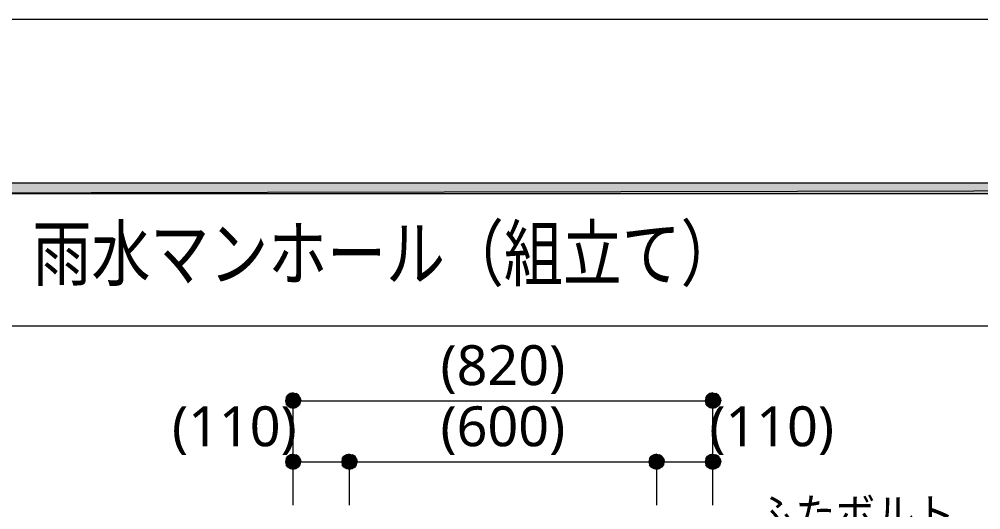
# Model space of a CAD drawing. Header units: millimetres. Extents: x 0 to 420, y 0 to 297.
# Drawn here: x 44.5 to 107.1, y 265 to 297 of the extents above; entities that cross this region are included whole.
import ezdxf
from ezdxf.enums import TextEntityAlignment as Align

# ---------------------------------------------------------------- set-up
doc = ezdxf.new("R2010")
doc.units = ezdxf.units.MM
doc.styles.add('kst32b', font='NotoSansJP-Variable.ttf')

msp = doc.modelspace()

# ---------------------------------------------------------------- hatches: boundary and pattern name
h = msp.add_hatch(color=7)
h.paths.add_polyline_path([(394.166, 285.623), (394.166, 286.321), (26.183, 285.623), (394.166, 285.623)])
h.paths.add_polyline_path([(394.166, 286.321), (26.183, 285.623), (26.183, 286.321), (394.166, 286.321)])
h = msp.add_hatch(color=7)
h.paths.add_polyline_path([(62.188, 272.584), (62.018, 272.479), (62.378, 272.119), (62.188, 272.584)])
h.paths.add_polyline_path([(62.018, 272.479), (62.378, 272.119), (61.912, 272.309), (62.018, 272.479)])
h.paths.add_polyline_path([(62.378, 272.119), (61.912, 272.309), (61.87, 272.119), (62.378, 272.119)])
h = msp.add_hatch(color=7)
h.paths.add_polyline_path([(62.717, 272.479), (62.569, 272.584), (62.378, 272.119), (62.717, 272.479)])
h.paths.add_polyline_path([(62.569, 272.584), (62.378, 272.119), (62.378, 272.627), (62.569, 272.584)])
h.paths.add_polyline_path([(62.378, 272.119), (62.378, 272.627), (62.188, 272.584), (62.378, 272.119)])
h = msp.add_hatch(color=7)
h.paths.add_polyline_path([(62.823, 271.928), (62.865, 272.119), (62.378, 272.119), (62.823, 271.928)])
h.paths.add_polyline_path([(62.865, 272.119), (62.378, 272.119), (62.823, 272.309), (62.865, 272.119)])
h.paths.add_polyline_path([(62.378, 272.119), (62.823, 272.309), (62.717, 272.479), (62.378, 272.119)])
h = msp.add_hatch(color=7)
h.paths.add_polyline_path([(89.514, 272.584), (89.345, 272.479), (89.704, 272.119), (89.514, 272.584)])
h.paths.add_polyline_path([(89.345, 272.479), (89.704, 272.119), (89.239, 272.309), (89.345, 272.479)])
h.paths.add_polyline_path([(89.704, 272.119), (89.239, 272.309), (89.196, 272.119), (89.704, 272.119)])
h = msp.add_hatch(color=7)
h.paths.add_polyline_path([(90.064, 272.479), (89.895, 272.584), (89.704, 272.119), (90.064, 272.479)])
h.paths.add_polyline_path([(89.895, 272.584), (89.704, 272.119), (89.704, 272.627), (89.895, 272.584)])
h.paths.add_polyline_path([(89.704, 272.119), (89.704, 272.627), (89.514, 272.584), (89.704, 272.119)])
h = msp.add_hatch(color=7)
h.paths.add_polyline_path([(90.17, 271.928), (90.212, 272.119), (89.704, 272.119), (90.17, 271.928)])
h.paths.add_polyline_path([(90.212, 272.119), (89.704, 272.119), (90.17, 272.309), (90.212, 272.119)])
h.paths.add_polyline_path([(89.704, 272.119), (90.17, 272.309), (90.064, 272.479), (89.704, 272.119)])
h = msp.add_hatch(color=7)
h.paths.add_polyline_path([(61.87, 272.119), (61.912, 271.928), (62.378, 272.119), (61.87, 272.119)])
h.paths.add_polyline_path([(61.912, 271.928), (62.378, 272.119), (62.018, 271.78), (61.912, 271.928)])
h.paths.add_polyline_path([(62.378, 272.119), (62.018, 271.78), (62.188, 271.674), (62.378, 272.119)])
for points in [[(62.188, 271.674), (62.378, 271.632), (62.378, 272.119), (62.188, 271.674)], [(89.514, 271.674), (89.704, 271.632), (89.704, 272.119), (89.514, 271.674)], [(62.188, 267.695), (62.378, 267.653), (62.378, 268.139), (62.188, 267.695)], [(65.85, 267.695), (66.04, 267.653), (66.04, 268.139), (65.85, 267.695)], [(85.852, 267.695), (86.043, 267.653), (86.043, 268.139), (85.852, 267.695)], [(89.514, 267.695), (89.704, 267.653), (89.704, 268.139), (89.514, 267.695)]]:
    msp.add_hatch(color=7).paths.add_polyline_path(points)
h = msp.add_hatch(color=7)
h.paths.add_polyline_path([(62.378, 271.632), (62.569, 271.674), (62.378, 272.119), (62.378, 271.632)])
h.paths.add_polyline_path([(62.569, 271.674), (62.378, 272.119), (62.717, 271.78), (62.569, 271.674)])
h.paths.add_polyline_path([(62.378, 272.119), (62.717, 271.78), (62.823, 271.928), (62.378, 272.119)])
h = msp.add_hatch(color=7)
h.paths.add_polyline_path([(89.196, 272.119), (89.239, 271.928), (89.704, 272.119), (89.196, 272.119)])
h.paths.add_polyline_path([(89.239, 271.928), (89.704, 272.119), (89.345, 271.78), (89.239, 271.928)])
h.paths.add_polyline_path([(89.704, 272.119), (89.345, 271.78), (89.514, 271.674), (89.704, 272.119)])
h = msp.add_hatch(color=7)
h.paths.add_polyline_path([(89.704, 271.632), (89.895, 271.674), (89.704, 272.119), (89.704, 271.632)])
h.paths.add_polyline_path([(89.895, 271.674), (89.704, 272.119), (90.064, 271.78), (89.895, 271.674)])
h.paths.add_polyline_path([(89.704, 272.119), (90.064, 271.78), (90.17, 271.928), (89.704, 272.119)])
h = msp.add_hatch(color=7)
h.paths.add_polyline_path([(62.188, 268.605), (62.018, 268.499), (62.378, 268.139), (62.188, 268.605)])
h.paths.add_polyline_path([(62.018, 268.499), (62.378, 268.139), (61.912, 268.33), (62.018, 268.499)])
h.paths.add_polyline_path([(62.378, 268.139), (61.912, 268.33), (61.87, 268.139), (62.378, 268.139)])
h = msp.add_hatch(color=7)
h.paths.add_polyline_path([(62.717, 268.499), (62.569, 268.605), (62.378, 268.139), (62.717, 268.499)])
h.paths.add_polyline_path([(62.569, 268.605), (62.378, 268.139), (62.378, 268.647), (62.569, 268.605)])
h.paths.add_polyline_path([(62.378, 268.139), (62.378, 268.647), (62.188, 268.605), (62.378, 268.139)])
h = msp.add_hatch(color=7)
h.paths.add_polyline_path([(65.85, 268.605), (65.68, 268.499), (66.04, 268.139), (65.85, 268.605)])
h.paths.add_polyline_path([(65.68, 268.499), (66.04, 268.139), (65.574, 268.33), (65.68, 268.499)])
h.paths.add_polyline_path([(66.04, 268.139), (65.574, 268.33), (65.532, 268.139), (66.04, 268.139)])
h = msp.add_hatch(color=7)
h.paths.add_polyline_path([(66.4, 268.499), (66.231, 268.605), (66.04, 268.139), (66.4, 268.499)])
h.paths.add_polyline_path([(66.231, 268.605), (66.04, 268.139), (66.04, 268.647), (66.231, 268.605)])
h.paths.add_polyline_path([(66.04, 268.139), (66.04, 268.647), (65.85, 268.605), (66.04, 268.139)])
h = msp.add_hatch(color=7)
h.paths.add_polyline_path([(85.852, 268.605), (85.683, 268.499), (86.043, 268.139), (85.852, 268.605)])
h.paths.add_polyline_path([(85.683, 268.499), (86.043, 268.139), (85.577, 268.33), (85.683, 268.499)])
h.paths.add_polyline_path([(86.043, 268.139), (85.577, 268.33), (85.535, 268.139), (86.043, 268.139)])
h = msp.add_hatch(color=7)
h.paths.add_polyline_path([(86.381, 268.499), (86.233, 268.605), (86.043, 268.139), (86.381, 268.499)])
h.paths.add_polyline_path([(86.233, 268.605), (86.043, 268.139), (86.043, 268.647), (86.233, 268.605)])
h.paths.add_polyline_path([(86.043, 268.139), (86.043, 268.647), (85.852, 268.605), (86.043, 268.139)])
h = msp.add_hatch(color=7)
h.paths.add_polyline_path([(89.514, 268.605), (89.345, 268.499), (89.704, 268.139), (89.514, 268.605)])
h.paths.add_polyline_path([(89.345, 268.499), (89.704, 268.139), (89.239, 268.33), (89.345, 268.499)])
h.paths.add_polyline_path([(89.704, 268.139), (89.239, 268.33), (89.196, 268.139), (89.704, 268.139)])
h = msp.add_hatch(color=7)
h.paths.add_polyline_path([(90.064, 268.499), (89.895, 268.605), (89.704, 268.139), (90.064, 268.499)])
h.paths.add_polyline_path([(89.895, 268.605), (89.704, 268.139), (89.704, 268.647), (89.895, 268.605)])
h.paths.add_polyline_path([(89.704, 268.139), (89.704, 268.647), (89.514, 268.605), (89.704, 268.139)])
h = msp.add_hatch(color=7)
h.paths.add_polyline_path([(61.87, 268.139), (61.912, 267.949), (62.378, 268.139), (61.87, 268.139)])
h.paths.add_polyline_path([(61.912, 267.949), (62.378, 268.139), (62.018, 267.801), (61.912, 267.949)])
h.paths.add_polyline_path([(62.378, 268.139), (62.018, 267.801), (62.188, 267.695), (62.378, 268.139)])
h = msp.add_hatch(color=7)
h.paths.add_polyline_path([(62.823, 267.949), (62.865, 268.139), (62.378, 268.139), (62.823, 267.949)])
h.paths.add_polyline_path([(62.865, 268.139), (62.378, 268.139), (62.823, 268.33), (62.865, 268.139)])
h.paths.add_polyline_path([(62.378, 268.139), (62.823, 268.33), (62.717, 268.499), (62.378, 268.139)])
h = msp.add_hatch(color=7)
h.paths.add_polyline_path([(62.378, 267.653), (62.569, 267.695), (62.378, 268.139), (62.378, 267.653)])
h.paths.add_polyline_path([(62.569, 267.695), (62.378, 268.139), (62.717, 267.801), (62.569, 267.695)])
h.paths.add_polyline_path([(62.378, 268.139), (62.717, 267.801), (62.823, 267.949), (62.378, 268.139)])
h = msp.add_hatch(color=7)
h.paths.add_polyline_path([(65.532, 268.139), (65.574, 267.949), (66.04, 268.139), (65.532, 268.139)])
h.paths.add_polyline_path([(65.574, 267.949), (66.04, 268.139), (65.68, 267.801), (65.574, 267.949)])
h.paths.add_polyline_path([(66.04, 268.139), (65.68, 267.801), (65.85, 267.695), (66.04, 268.139)])
h = msp.add_hatch(color=7)
h.paths.add_polyline_path([(66.506, 267.949), (66.548, 268.139), (66.04, 268.139), (66.506, 267.949)])
h.paths.add_polyline_path([(66.548, 268.139), (66.04, 268.139), (66.506, 268.33), (66.548, 268.139)])
h.paths.add_polyline_path([(66.04, 268.139), (66.506, 268.33), (66.4, 268.499), (66.04, 268.139)])
h = msp.add_hatch(color=7)
h.paths.add_polyline_path([(66.04, 267.653), (66.231, 267.695), (66.04, 268.139), (66.04, 267.653)])
h.paths.add_polyline_path([(66.231, 267.695), (66.04, 268.139), (66.4, 267.801), (66.231, 267.695)])
h.paths.add_polyline_path([(66.04, 268.139), (66.4, 267.801), (66.506, 267.949), (66.04, 268.139)])
h = msp.add_hatch(color=7)
h.paths.add_polyline_path([(85.535, 268.139), (85.577, 267.949), (86.043, 268.139), (85.535, 268.139)])
h.paths.add_polyline_path([(85.577, 267.949), (86.043, 268.139), (85.683, 267.801), (85.577, 267.949)])
h.paths.add_polyline_path([(86.043, 268.139), (85.683, 267.801), (85.852, 267.695), (86.043, 268.139)])
h = msp.add_hatch(color=7)
h.paths.add_polyline_path([(86.508, 267.949), (86.529, 268.139), (86.043, 268.139), (86.508, 267.949)])
h.paths.add_polyline_path([(86.529, 268.139), (86.043, 268.139), (86.508, 268.33), (86.529, 268.139)])
h.paths.add_polyline_path([(86.043, 268.139), (86.508, 268.33), (86.381, 268.499), (86.043, 268.139)])
h = msp.add_hatch(color=7)
h.paths.add_polyline_path([(86.043, 267.653), (86.233, 267.695), (86.043, 268.139), (86.043, 267.653)])
h.paths.add_polyline_path([(86.233, 267.695), (86.043, 268.139), (86.381, 267.801), (86.233, 267.695)])
h.paths.add_polyline_path([(86.043, 268.139), (86.381, 267.801), (86.508, 267.949), (86.043, 268.139)])
h = msp.add_hatch(color=7)
h.paths.add_polyline_path([(89.196, 268.139), (89.239, 267.949), (89.704, 268.139), (89.196, 268.139)])
h.paths.add_polyline_path([(89.239, 267.949), (89.704, 268.139), (89.345, 267.801), (89.239, 267.949)])
h.paths.add_polyline_path([(89.704, 268.139), (89.345, 267.801), (89.514, 267.695), (89.704, 268.139)])
h = msp.add_hatch(color=7)
h.paths.add_polyline_path([(90.17, 267.949), (90.212, 268.139), (89.704, 268.139), (90.17, 267.949)])
h.paths.add_polyline_path([(90.212, 268.139), (89.704, 268.139), (90.17, 268.33), (90.212, 268.139)])
h.paths.add_polyline_path([(89.704, 268.139), (90.17, 268.33), (90.064, 268.499), (89.704, 268.139)])
h = msp.add_hatch(color=7)
h.paths.add_polyline_path([(89.704, 267.653), (89.895, 267.695), (89.704, 268.139), (89.704, 267.653)])
h.paths.add_polyline_path([(89.895, 267.695), (89.704, 268.139), (90.064, 267.801), (89.895, 267.695)])
h.paths.add_polyline_path([(89.704, 268.139), (90.064, 267.801), (90.17, 267.949), (89.704, 268.139)])

# ---------------------------------------------------------------- linework, layer by layer
at = {"lineweight": 13}
msp.add_lwpolyline([(0.191, 0), (0.191, 296.968), (420.158, 296.968), (420.158, 0)], close=True, dxfattribs=at)
at = {"lineweight": 0}
for points in [[(394.166, 285.623), (394.166, 286.321), (26.183, 285.623)], [(394.166, 286.321), (26.183, 285.623), (26.183, 286.321)], [(62.018, 272.479), (62.378, 272.119), (61.912, 272.309)], [(62.188, 272.584), (62.018, 272.479), (62.378, 272.119)], [(62.378, 272.119), (62.378, 272.627), (62.188, 272.584)], [(62.569, 272.584), (62.378, 272.119), (62.378, 272.627)], [(62.717, 272.479), (62.569, 272.584), (62.378, 272.119)], [(62.378, 272.119), (62.823, 272.309), (62.717, 272.479)], [(89.345, 272.479), (89.704, 272.119), (89.239, 272.309)], [(89.514, 272.584), (89.345, 272.479), (89.704, 272.119)], [(89.704, 272.119), (89.704, 272.627), (89.514, 272.584)], [(89.895, 272.584), (89.704, 272.119), (89.704, 272.627)], [(90.064, 272.479), (89.895, 272.584), (89.704, 272.119)], [(89.704, 272.119), (90.17, 272.309), (90.064, 272.479)], [(62.378, 272.119), (61.912, 272.309), (61.87, 272.119)], [(61.87, 272.119), (61.912, 271.928), (62.378, 272.119)], [(61.912, 271.928), (62.378, 272.119), (62.018, 271.78)], [(62.378, 272.119), (62.018, 271.78), (62.188, 271.674)], [(62.188, 271.674), (62.378, 271.632), (62.378, 272.119)], [(62.865, 272.119), (62.378, 272.119), (62.823, 272.309)], [(62.378, 271.632), (62.569, 271.674), (62.378, 272.119)], [(62.569, 271.674), (62.378, 272.119), (62.717, 271.78)], [(62.378, 272.119), (62.717, 271.78), (62.823, 271.928)], [(62.823, 271.928), (62.865, 272.119), (62.378, 272.119)], [(89.704, 272.119), (89.239, 272.309), (89.196, 272.119)], [(89.196, 272.119), (89.239, 271.928), (89.704, 272.119)], [(89.239, 271.928), (89.704, 272.119), (89.345, 271.78)], [(89.704, 272.119), (89.345, 271.78), (89.514, 271.674)], [(89.514, 271.674), (89.704, 271.632), (89.704, 272.119)], [(90.212, 272.119), (89.704, 272.119), (90.17, 272.309)], [(89.704, 271.632), (89.895, 271.674), (89.704, 272.119)], [(89.895, 271.674), (89.704, 272.119), (90.064, 271.78)], [(89.704, 272.119), (90.064, 271.78), (90.17, 271.928)], [(90.17, 271.928), (90.212, 272.119), (89.704, 272.119)], [(62.188, 268.605), (62.018, 268.499), (62.378, 268.139)], [(62.378, 268.139), (62.378, 268.647), (62.188, 268.605)], [(62.569, 268.605), (62.378, 268.139), (62.378, 268.647)], [(62.717, 268.499), (62.569, 268.605), (62.378, 268.139)], [(65.85, 268.605), (65.68, 268.499), (66.04, 268.139)], [(66.04, 268.139), (66.04, 268.647), (65.85, 268.605)], [(66.231, 268.605), (66.04, 268.139), (66.04, 268.647)], [(66.4, 268.499), (66.231, 268.605), (66.04, 268.139)], [(85.852, 268.605), (85.683, 268.499), (86.043, 268.139)], [(86.043, 268.139), (86.043, 268.647), (85.852, 268.605)], [(86.233, 268.605), (86.043, 268.139), (86.043, 268.647)], [(86.381, 268.499), (86.233, 268.605), (86.043, 268.139)], [(89.514, 268.605), (89.345, 268.499), (89.704, 268.139)], [(89.704, 268.139), (89.704, 268.647), (89.514, 268.605)], [(89.895, 268.605), (89.704, 268.139), (89.704, 268.647)], [(90.064, 268.499), (89.895, 268.605), (89.704, 268.139)], [(62.378, 268.139), (61.912, 268.33), (61.87, 268.139)], [(61.87, 268.139), (61.912, 267.949), (62.378, 268.139)], [(62.018, 268.499), (62.378, 268.139), (61.912, 268.33)], [(61.912, 267.949), (62.378, 268.139), (62.018, 267.801)], [(62.378, 268.139), (62.018, 267.801), (62.188, 267.695)], [(62.188, 267.695), (62.378, 267.653), (62.378, 268.139)], [(62.378, 268.139), (62.823, 268.33), (62.717, 268.499)], [(62.865, 268.139), (62.378, 268.139), (62.823, 268.33)], [(62.378, 267.653), (62.569, 267.695), (62.378, 268.139)], [(62.569, 267.695), (62.378, 268.139), (62.717, 267.801)], [(62.378, 268.139), (62.717, 267.801), (62.823, 267.949)], [(62.823, 267.949), (62.865, 268.139), (62.378, 268.139)], [(66.04, 268.139), (65.574, 268.33), (65.532, 268.139)], [(65.532, 268.139), (65.574, 267.949), (66.04, 268.139)], [(65.68, 268.499), (66.04, 268.139), (65.574, 268.33)], [(65.574, 267.949), (66.04, 268.139), (65.68, 267.801)], [(66.04, 268.139), (65.68, 267.801), (65.85, 267.695)], [(65.85, 267.695), (66.04, 267.653), (66.04, 268.139)], [(66.04, 268.139), (66.506, 268.33), (66.4, 268.499)], [(66.548, 268.139), (66.04, 268.139), (66.506, 268.33)], [(66.04, 267.653), (66.231, 267.695), (66.04, 268.139)], [(66.231, 267.695), (66.04, 268.139), (66.4, 267.801)], [(66.04, 268.139), (66.4, 267.801), (66.506, 267.949)], [(66.506, 267.949), (66.548, 268.139), (66.04, 268.139)], [(86.043, 268.139), (85.577, 268.33), (85.535, 268.139)], [(85.535, 268.139), (85.577, 267.949), (86.043, 268.139)], [(85.683, 268.499), (86.043, 268.139), (85.577, 268.33)], [(85.577, 267.949), (86.043, 268.139), (85.683, 267.801)], [(86.043, 268.139), (85.683, 267.801), (85.852, 267.695)], [(85.852, 267.695), (86.043, 267.653), (86.043, 268.139)], [(86.043, 268.139), (86.508, 268.33), (86.381, 268.499)], [(86.529, 268.139), (86.043, 268.139), (86.508, 268.33)], [(86.043, 267.653), (86.233, 267.695), (86.043, 268.139)], [(86.233, 267.695), (86.043, 268.139), (86.381, 267.801)], [(86.043, 268.139), (86.381, 267.801), (86.508, 267.949)], [(86.508, 267.949), (86.529, 268.139), (86.043, 268.139)], [(89.704, 268.139), (89.239, 268.33), (89.196, 268.139)], [(89.196, 268.139), (89.239, 267.949), (89.704, 268.139)], [(89.345, 268.499), (89.704, 268.139), (89.239, 268.33)], [(89.239, 267.949), (89.704, 268.139), (89.345, 267.801)], [(89.704, 268.139), (89.345, 267.801), (89.514, 267.695)], [(89.514, 267.695), (89.704, 267.653), (89.704, 268.139)], [(89.704, 268.139), (90.17, 268.33), (90.064, 268.499)], [(90.212, 268.139), (89.704, 268.139), (90.17, 268.33)], [(89.704, 267.653), (89.895, 267.695), (89.704, 268.139)], [(89.895, 267.695), (89.704, 268.139), (90.064, 267.801)], [(89.704, 268.139), (90.064, 267.801), (90.17, 267.949)], [(90.17, 267.949), (90.212, 268.139), (89.704, 268.139)]]:
    msp.add_lwpolyline(points, close=True, dxfattribs=at)
at = {"lineweight": 13}
for points in [[(394.166, 276.987), (26.183, 276.987)], [(62.378, 272.119), (89.704, 272.119)], [(62.378, 265.324), (62.378, 272.119)], [(89.704, 265.324), (89.704, 272.119)], [(62.378, 268.139), (66.04, 268.139), (86.043, 268.139), (89.704, 268.139)], [(66.04, 265.324), (66.04, 268.139)], [(86.043, 265.324), (86.043, 268.139)]]:
    msp.add_lwpolyline(points, dxfattribs=at)

# ---------------------------------------------------------------- texts
at = {"style": 'kst32b'}
for s, height, p, p2 in [('雨水マンホール（組立て）', 3.49081, (45.403, 279.971), (91.438, 279.971)), ('(820)', 2.5989, (71.967, 273.135), (80.088, 273.135)), ('(110)', 2.5989, (54.483, 269.155), (62.605, 269.155)), ('(600)', 2.5989, (71.967, 269.155), (80.088, 269.155)), ('(110)', 2.5989, (89.471, 269.155), (97.593, 269.155)), ('ふたボルト', 2.0791, (92.477, 263.694), (105.472, 263.694))]:
    msp.add_text(s, height=height, dxfattribs=at).set_placement(p, p2, align=Align.FIT)

doc.saveas('drawing.dxf')
